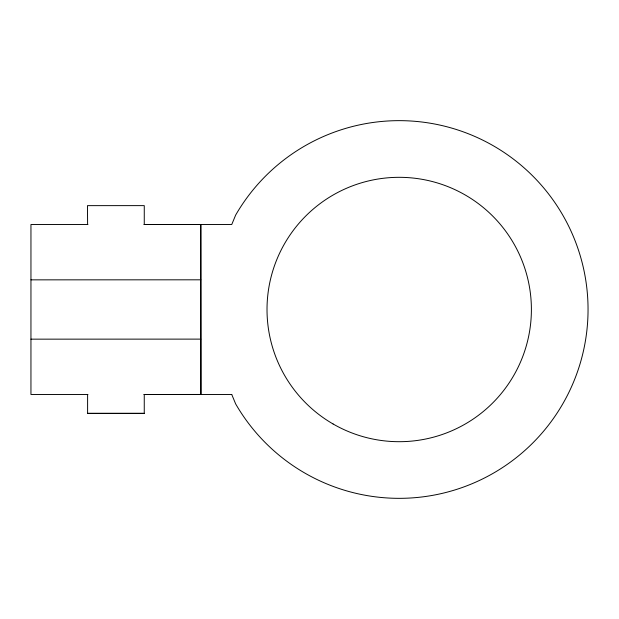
<?xml version="1.0" encoding="UTF-8"?>
<svg xmlns="http://www.w3.org/2000/svg" width="619" height="619" viewBox="0 0 619 619"><rect width="100%" height="100%" fill="white"/><g stroke="black" fill="none" stroke-linecap="round" stroke-linejoin="round"><path stroke-width="0.93" d="M87.604 394.465L87.604 413.368L144.258 413.376L144.258 394.465M200.804 224.488L200.912 394.481L200.804 224.488L144.266 224.519L144.266 205.624L87.465 205.64L87.612 224.504M87.929 224.504L30.958 224.496L30.95 394.489L87.929 394.465M143.941 224.504L231.754 224.519L235.661 215.064A188.849 188.849 0 0 1 520.594 164.832A188.849 188.849 0 0 1 520.587 454.16A188.849 188.849 0 0 1 235.653 403.913L231.746 394.465M30.958 279.85L200.796 279.811M30.95 339.158L200.796 339.119M144.258 394.481L200.796 394.45M143.933 394.465L231.746 394.481M87.604 413.368L144.258 413.353M333.099 423.984A132.195 132.195 0 0 0 531.396 309.515A132.195 132.195 0 0 0 333.115 195.024A132.195 132.195 0 0 0 333.099 423.984"/></g></svg>
